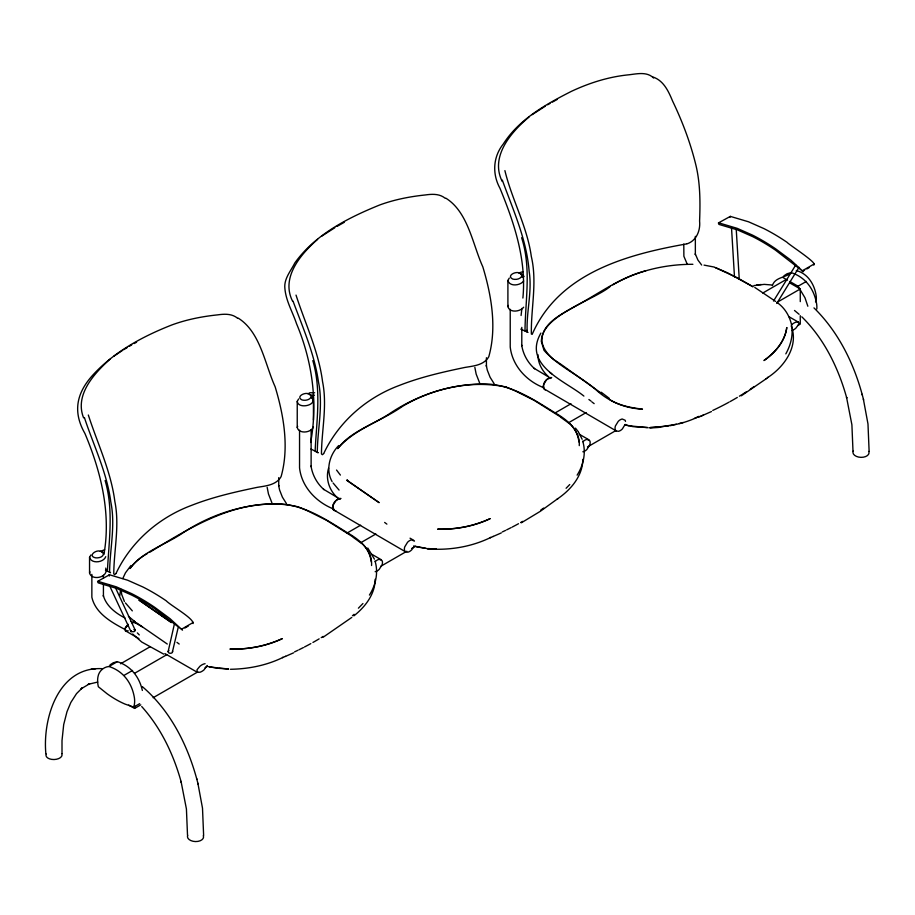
<?xml version="1.0" encoding="UTF-8"?>
<svg xmlns="http://www.w3.org/2000/svg" width="915" height="915" viewBox="0 0 915 915"><rect width="100%" height="100%" fill="white"/><g stroke="black" fill="none" stroke-linecap="round" stroke-linejoin="round"><path stroke-width="1.37" d="M187.518 835.338L186.42 808.974L181.044 781.399L181.273 782.314C173.678 754.669 160.983 727.951 141.699 706.529M203.633 835.589L202.501 808.174L197.88 783.251M852.997 451.129L851.899 424.766L846.524 397.19L846.764 398.094C838.449 368.059 824.243 338.836 801.803 316.807M869.124 451.37L867.98 423.954L863.36 399.043M375.127 579.298C375.173 594.201 365.096 606.988 353.876 615.864M582.821 459.387C582.683 476.12 570.583 490.085 557.258 499.03L557.875 498.595L540.376 511.279L521.344 522.797M792.093 329.88C792.447 338.298 789.908 346.556 785.825 353.865M522.888 298.05C526.617 259.974 514.253 222.986 499.967 188.261C492.064 173.896 493.025 156.842 503.273 144.032C519.045 119.293 545.775 104.356 571.28 91.409C589.569 82.808 609.093 76.666 629.268 74.755C637.366 73.772 647.099 71.496 653.619 78.015M521.081 315.492L521.893 308.389M310.654 442.483C318.031 402.44 312.244 361.082 296.517 323.67C292.651 312.015 286.018 301.126 284.908 288.694C283.661 278.983 290.741 271.149 294.79 263.005C315.137 234.48 347.963 217.827 379.714 204.971C394.376 199.607 409.783 196.576 425.281 194.964C432.12 193.98 439.589 193.603 445.239 198.303M103.91 554.501C111.241 513.224 100.924 471.477 84.923 433.47C72.8 412.265 76.185 393.587 92.484 375.447C113.86 351.909 142.694 336.354 172.02 324.882C186.683 319.518 202.089 316.487 217.587 314.874C224.427 313.891 231.895 313.513 237.545 318.214M120.654 589.386L119.751 595.722M328.576 468.217C325.271 478.877 329.411 490.726 337.681 497.966M178.139 627.701L172.272 652.555A2.939 2.139 8.1 0 1 170.773 653.276L169.058 653.116L168.097 651.766L174.41 623.916M133.693 707.123L134.265 705.088A24.19 13.965 60 0 0 134.436 697.939C132.103 683.436 123.605 671.198 108.977 666.497C103.487 666.955 98.809 671.324 97.974 676.768A24.568 14.183 60 0 0 97.848 684.02L98.317 686.707L107.032 693.707A99.346 57.359 60 0 0 124.978 704.07L133.693 707.123L139.675 703.681M168.097 651.766L168.509 650.977A2.939 2.139 8.1 0 1 168.92 650.657M207.133 665.491L203.988 669.906A13.439 7.755 -60 0 1 199.962 672.25L197.091 672.17L164.917 653.596M105.74 568.101C109.011 577.457 91.717 581.185 89.544 573.042L89.544 557.338L90.917 554.959M89.544 573.042L89.967 571.818M105.74 556.686C103.647 562.679 91.203 564.097 89.544 557.338M313.433 426.87C311.34 432.864 298.896 434.282 297.238 427.522L297.238 401.353L298.61 398.963M297.238 427.522L297.661 426.299M311.455 397.487C318.763 404.807 298.256 409.909 297.238 401.353M523.677 307.2C520.361 311.809 509.518 313.147 507.905 306.628L507.905 280.459L509.278 278.08M507.905 306.628L508.328 305.416M625.162 424.377L622.349 428.952A8.235 4.758 -60 0 1 618.334 431.32L616.161 430.896L543.693 388.646A5.982 3.454 -60 0 1 543.647 384.529L546.461 379.942A8.235 4.758 -60 0 1 550.475 377.575L551.665 377.586M772.386 285.64C774.868 277.039 785.619 277.931 791.189 272.624C805.829 277.314 814.327 289.552 816.66 304.066A24.19 13.965 60 0 1 816.809 308.984M540.879 333.106C522.271 365.348 565.401 380.995 583.896 396.081M122.793 578.52L125.469 572.813L131.005 565.459M116.091 573.305C131.074 541.634 158.855 517.524 191.544 505.377C212.749 497.028 235.052 491.95 257.321 487.329C265.899 485.876 276.284 485.133 281.088 476.646C289.334 447.458 283.764 415.353 275.129 386.759C264.881 364.227 260.5 332.065 238.175 318.1M323.784 453.394C338.767 421.724 366.538 397.613 399.237 385.467C420.443 377.117 442.746 372.039 465.014 367.418C473.593 365.966 483.978 365.222 488.782 356.736C497.028 327.547 491.458 295.442 482.823 266.848C472.575 244.328 468.194 212.154 445.868 198.189M413.82 546.873L411.681 549.846A8.235 4.758 -60 0 1 407.655 552.202L405.482 551.779L333.014 509.529A5.982 3.454 -60 0 1 332.98 505.412L335.782 500.825A8.235 4.758 -60 0 1 339.808 498.458L340.998 498.469M773.518 301.046L795.718 265.041M776.755 303.425L799.001 267.329M369.431 595.059C375.756 585.131 378.57 572.493 375.024 561.055M577.125 475.148C583.45 465.22 586.263 452.582 582.718 441.144M338.699 445.559C329.572 454.812 325.42 469.75 332.088 481.565M523.677 281.031C520.361 285.64 509.518 286.978 507.905 280.459M358.406 608.189L362.935 603.523M566.099 488.278L569.725 484.55M525.805 331.276L526.811 330.292M128.089 624.876L125.286 628.273L125.321 630.744L138.943 638.601M109.903 359.263C94.153 373.503 74.424 394.925 83.597 417.858M317.596 239.353C300.806 254.073 280.631 277.565 292.548 301.115M529.03 117.006C511.073 132.08 489.822 156.545 502.198 181.433M128.306 624.305L125.652 627.095L125.069 628.788L125.652 629.806C112.145 622.715 95.48 613.542 91.855 597.221L91.855 574.38M115.942 573.591L114.672 574.62L113.757 573.842C113.975 549.881 119.739 525.622 114.855 501.534C110.978 471.305 97.573 443.684 88.332 415.01M323.635 453.68L322.366 454.709L321.451 453.932C321.668 429.97 327.433 405.711 322.549 381.624C318.672 351.394 305.267 323.773 296.025 295.099M741.333 395.795L765.809 379.039M110.052 664.885L113.3 662.757L117.337 661.671C130.971 666.063 139.355 677.009 142.351 690.459M783.903 275.838L787.152 273.711L791.189 272.624M765.603 379.199L767.971 377.335L767.433 377.723C784.178 367.018 799.161 346.259 791.189 325.889M351.795 617.419L323.121 637.24M532.118 114.684L545.329 106.163M113.906 356.152L122.496 350.411M321.6 236.242L334.81 227.732M123.651 349.713L127.116 347.643M129.427 346.259L131.726 344.875M337.109 226.348L344.28 222.311M147.475 553.472C140.681 557.224 134.402 562.096 129.987 568.558C143.049 551.105 165.707 544.745 183.206 532.679C211.331 514.116 244.442 503.57 278.229 503.856C303.883 504.645 325.957 519.411 347.037 532.53C359.195 539.415 372.588 549.972 371.57 565.527M610.396 286.303C592.474 302.225 512.423 323.91 553.541 359.401A301.824 59.91 43.8 0 1 561.387 364.605L601.99 393.736M98.145 581.368L116.297 586.824L131.577 593.606A212.715 121.947 59.7 0 1 154.784 607.366L170.041 618.677L182.508 630.149L154.612 608.658A209.649 120.197 59.7 0 0 131.726 595.093L116.663 588.402L98.637 583.004A1.51 0.869 59.7 0 1 97.962 582.603L97.596 581.391L109.514 574.78L127.665 580.224L142.946 587.007A212.715 121.947 59.7 0 1 166.164 600.766C170.933 605.696 194.014 618.517 193.065 623.55M181.994 628.96L193.362 622.36M184.899 628.01L188.307 626.032M307.989 393.839L309.876 392.752L314.646 392.752M518.668 272.945L523.003 271.698M309.705 394.434C306.022 391.128 295.03 396.664 302.099 399.969C305.084 400.724 308.87 400.21 310.814 397.602C312.312 394.88 306.742 393.53 312.072 395.406L313.376 397.465L313.376 400.255M520.383 273.551C516.689 270.234 505.698 275.781 512.766 279.086C515.763 279.83 519.537 279.327 521.493 276.719C522.98 273.997 517.421 272.636 522.74 274.523L524.043 276.582L521.927 276.719M312.072 395.406L312.164 395.349A37.469 21.628 -60 0 1 314.371 395.211M100.295 551.448L104.63 549.698M102.011 552.054C97.379 547.994 86.559 556.137 95.755 557.864C98.557 558.07 102.457 557.395 103.429 554.341C103.052 551.654 100.032 551.997 104.47 552.557M108.977 666.497L117.337 661.671M120.608 663.787L150.3 646.642M347.037 533.068L360.647 525.21M554.913 413.054L570.994 403.767M762.778 293.04L785.047 280.173M124.188 675.281L132.561 670.455M789.851 281.511L798.04 286.235L806.412 281.408M134.585 673.291L166.759 654.717M361.013 542.561L375.859 533.994M568.89 422.547L586.206 412.551M776.755 302.533L800.27 288.968L800.27 301.618M128.729 705.053L134.585 708.427L140.773 704.859M153.148 697.71L197.686 671.999M205.109 667.71L207.591 666.28M380.812 566.271L406.798 551.265M411.75 548.417L415.456 546.266M587.441 446.978L615.909 430.542M797.788 325.534L800.27 324.104L800.27 315.664M718.961 222.917L737.17 228.338L752.473 235.098A212.715 123.674 60.3 0 1 775.691 248.869L790.903 260.192L803.324 271.698L775.497 250.161A209.649 121.889 60.3 0 0 752.61 236.596L737.524 229.928L719.43 224.552A1.51 0.881 60.3 0 1 718.767 224.164L718.412 222.94L730.33 216.386L748.539 221.796L763.853 228.567A212.715 123.674 60.3 0 1 787.06 242.326C789.027 244.751 818.879 263.806 813.664 265.007M802.821 270.497L814.19 263.966M802.295 271.538L804.571 270.234M806.847 268.93L809.112 267.615M612.775 284.839C636.909 270.794 665.079 264.229 692.884 264.298M149.957 552.134C194.094 524.993 243.916 494.283 298.141 506.853A301.824 247.908 88.6 0 1 307.932 510.982L326.461 520.258L353.442 537.231M547.616 104.767L550.018 103.429M552.431 102.08L557.258 99.403M134.162 343.548L136.587 342.221M687.154 243.802C696.567 240.656 700.581 230.294 699.586 221.03C700.318 202.615 700.295 184.006 696.098 165.958C690.722 143.529 682.567 121.878 672.605 101.096C668.625 91.523 663.775 80.726 653.15 77.077M698.534 417.24L711.481 411.544M501.306 532.907L493.025 536.533M293.612 652.818L285.331 656.444M694.439 418.384L699.209 416.371A94.966 59.635 5.4 0 1 680.005 423.519L669.929 425.75M700.89 416.108L703.441 415.055M493.288 536.419L490.177 537.7L490.772 537.448C471.236 546.998 448.99 550.567 427.374 548.863M285.594 656.33L282.483 657.611L283.078 657.359C266.791 665.388 248.537 669.002 230.443 669.277M645.75 270.794C620.381 277.439 599.051 293.372 576.313 305.724C562.039 314.12 542.412 322.286 541.303 341.364L544.036 350.388C558.447 366.412 578.943 375.322 595.333 389.172C608.109 401.308 624.865 408.422 642.467 409.131C631.293 407.793 619.844 405.734 610.076 399.866M676.414 424.251L658.091 427.362L650.279 427.522M679.136 423.542L683.219 422.49M132.115 622.532L134.288 622.292L142.408 626.901M128.203 630.824L125.321 630.744M205.074 663.695L203.885 663.97A13.439 7.755 -60 0 0 199.859 666.314L197.057 669.711L197.091 672.17M686.639 243.905C626.512 254.507 558.859 273.139 532.175 334.341L531.363 334.044C530.86 308.424 537.38 282.186 531.318 256.486C527.177 226.485 511.931 199.699 504.897 170.613M753.766 285.606L764.208 284.371L771.917 285M101.748 668.659C58.263 666.635 42.479 718.447 45.876 753.823M339.328 499.041C335.267 499.579 331.493 504.725 333.346 508.649M668.568 425.933L650.268 427.591M97.745 682.064L88.137 684.329L89.762 683.677L81.023 688.869L82.327 687.84L76.517 693.639L70.832 702.48L66.989 711.71L63.695 724.6L62.003 740.635L62.003 753.56M756.614 285.045L758.352 284.839M759.53 284.702L761.246 284.496M91.123 669.254L92.873 669.048M94.039 668.911L95.766 668.716M131.634 622.658L133.235 622.726L130.891 621.376M311.249 397.613L313.376 397.465M648.929 427.854L659.223 427.385M335.885 510.776L333.712 510.341M133.887 629.646L135.065 629.909L135.1 630.755A2.928 1.418 -13.2 0 1 133.956 631.682L130.982 631.647L109.331 585.154M428.254 548.554L436.306 549.126L427.625 548.657L413.626 545.969M219.211 668.362L228.613 669.037L209.832 667.001M630.218 425.944L647.683 427.591L632.963 426.63L624.773 424.903M704.058 265.121L714.455 267.1M416.062 546.735L425.567 548.36M208.368 666.646L217.873 668.27M505.835 386.942C470.779 379.874 433.138 388.143 402.589 406.283C381.532 421.129 354.654 428.678 337.681 448.647C350.742 431.194 373.4 424.834 390.899 412.768C419.024 394.205 452.136 383.66 485.922 383.945C511.577 384.735 533.651 399.5 554.73 412.619C566.888 419.505 580.27 430.061 579.264 445.616M626.192 425.006L628.857 425.75M730.33 216.386L729.941 217.404M520.818 329.125L528.012 332.408M109.514 574.78L108.862 575.1L109.343 576.004M815.482 301.824L816.02 301.801A20.919 12.078 60 0 0 816.169 295.625C814.442 284.439 808.002 273.677 796.313 270.543M163.751 654.156L141.711 642.01L132.664 634.004M544.391 389.458L545.374 389.882M414.449 541.142L411.567 539.896A8.235 4.758 -60 0 0 407.552 542.263L404.75 546.85A5.982 3.454 -60 0 0 404.785 550.967L405.482 551.779M582.855 451.758A8.235 4.758 -60 0 0 586.87 449.482L589.752 444.93A5.982 3.454 -60 0 0 589.786 440.756L586.984 439.417A8.235 4.758 -60 0 0 582.958 441.693M375.161 571.669A8.235 4.758 -60 0 0 379.187 569.393L382.058 564.841A5.982 3.454 -60 0 0 382.093 560.666L379.29 559.328A8.235 4.758 -60 0 0 375.264 561.604M105.454 570.228L110.509 572.71L109.594 572.012C109.88 548.794 115.633 525.279 110.795 501.923C106.941 472.392 93.57 445.525 84.397 417.56M791.795 330.544A13.439 7.755 -60 0 0 795.81 328.245L799.047 323.819L798.052 321.988L795.913 322.183A13.439 7.755 -60 0 0 791.898 324.482M782.828 277.451L787.506 280.15M789.737 282.884L800.27 288.968M788.822 316.624L798.726 322.343M543.51 387.605C526.377 380.949 512.274 365.611 510.227 347.002L510.227 309.327M579.218 434.202L589.123 439.909M410.034 538.18L413.752 540.33M340.231 499.235L323.453 489.216L323.979 489.628C317.07 483.589 312.381 475.034 311.02 465.964L311.123 466.719L311.123 429.798M334.044 509.186C316.499 502.438 301.618 487.043 299.548 467.885L299.548 430.21M371.524 554.113L381.429 559.82M125.046 618.002C115.736 613.279 106.254 606.05 103.326 595.539L103.429 596.34L103.429 583.713M754.761 287.413L775.588 301.401M561.135 417.32L534.154 400.347L515.625 391.06A301.824 247.908 88.6 0 0 505.835 386.942M128.409 616.298L134.997 621.765M133.43 620.702L135.26 621.937M136.575 622.84L167.285 644.034M549.629 372.325L551.676 373.778M588.894 399.512L591.044 401.079M384.643 522.442L386.885 524.123M176.95 642.353L179.191 644.034M777.533 302.831C785.711 308.664 790.869 318.168 792.093 328.073M591.902 401.937L594.155 403.641M310.963 449.013L318.203 452.799L317.288 452.101C317.574 428.883 323.327 405.368 318.489 382.012C314.44 353.819 302.831 327.627 293.029 301.149M522.133 276.605L523.3 277.519M794.506 310.471L799.081 314.291M316.052 451.61L315.137 450.832C316.567 420.911 321.508 390.225 312.816 360.613M142.317 686.616C171.391 711.538 188.947 747.544 198.12 784.201M339.076 490.085L333.106 483.006M132.332 610.877L125.412 602.916M813.973 307.897C839.295 332.717 855.148 365.874 863.6 399.981M139.286 634.918L137.33 632.894M548.154 376.397C542.046 370.838 537.86 362.946 537.928 354.574M569.416 423.336C574.792 428.106 578.108 434.888 578.966 441.991M361.722 543.247C367.098 548.016 370.415 554.799 371.273 561.901M616.161 430.896L615.463 430.084A5.982 3.454 -60 0 1 615.418 425.955L618.231 421.38A8.235 4.758 -60 0 1 622.246 419.013L625.117 420.248A5.982 3.454 -60 0 1 625.483 421.403M701.656 265.018L697.916 260.043L695.263 253.798L695.354 254.587L695.354 236.344M575.466 428.117L578.2 431.617M367.773 548.028L374.441 559.168M336.537 470.036L340.391 475.079M494.226 383.831L490.085 377.243L487.283 370.095L486.322 365.508L486.425 366.263L486.425 357.742M286.532 503.742L282.392 497.154L279.59 490.005L278.629 485.419L278.732 486.162L278.732 477.641M798.04 286.235L804.971 297.775L807.842 306.239M134.985 622.612L135.351 623.218M687.188 264.115L683.882 256.269L683.791 244.053M544.025 387.766C542.08 383.728 546.427 377.609 550.899 378.341L534.12 368.333L534.646 368.745C527.749 362.706 523.048 354.151 521.699 345.081L521.79 345.836L521.79 327.376M578.623 432.338L582.134 439.257M172.478 650.988L172.683 651.777M479.597 382.859L476.166 374.098L474.851 367.418M271.904 502.77L268.472 494.009L267.157 487.329M115.416 587.636L135.214 630.149M124.394 601.475L121.649 594.304L121.18 589.432M502.312 180.095C513.063 209.924 526.628 239.318 529.144 271.355C532.404 291.668 526.136 312.118 527.2 332.191M524.993 330.978C525.313 300.109 531.478 268.198 521.619 237.706M862.136 394.251L862.365 395.166M196.656 778.471L196.885 779.374M105.122 480.524C113.815 510.135 108.874 540.822 107.444 570.743M736.209 228.876L739.251 279.086M731.52 227.846L734.482 276.856M130.982 631.647L131.108 631.041A2.928 1.418 -13.2 0 1 131.383 630.71M313.433 400.701L313.433 419.974M134.585 705.614L134.585 708.427M103.429 575.283L103.429 578.097M354.105 614.32A94.966 60.241 4.9 0 1 352.447 615.715M323.212 636.394A369.168 270.68 19.7 0 1 321.188 637.641M319.141 638.864A369.168 270.68 19.7 0 1 312.93 642.456M310.825 643.622A369.168 270.68 19.7 0 1 304.421 647.019M303.345 647.58A369.168 270.68 19.7 0 1 298.988 649.753M297.901 650.29A369.168 270.68 19.7 0 1 294.584 651.869M353.339 537.46A412.94 338.676 88.2 0 1 361.597 543.487M868.77 451.438A8.063 4.827 1.9 0 1 860.992 457.351A8.063 4.827 1.9 0 1 853.203 451.118M203.29 835.647A8.063 4.827 1.9 0 1 195.501 841.56A8.063 4.827 1.9 0 1 187.712 835.326M61.797 753.72A8.063 4.484 -1.8 0 1 54.019 759.53A8.063 4.484 -1.8 0 1 46.23 754.063M543.659 508.065A369.168 270.68 19.7 0 1 540.776 510.055M522.705 521.367A369.168 270.68 19.7 0 1 520.624 522.545M518.519 523.712A369.168 270.68 19.7 0 1 512.114 527.12M511.039 527.669A369.168 270.68 19.7 0 1 506.681 529.842M505.595 530.38A369.168 270.68 19.7 0 1 502.278 531.958M561.032 417.549A412.94 338.676 88.2 0 1 569.29 423.576M754.132 386.542A369.168 270.68 19.7 0 1 750.289 389.207M746.365 391.803A369.168 270.68 19.7 0 1 742.385 394.342M741.379 394.971A369.168 270.68 19.7 0 1 739.354 396.206M737.307 397.442A369.168 270.68 19.7 0 1 730.044 401.616M728.992 402.188A369.168 270.68 19.7 0 1 712.751 410.435M601.201 392.238A412.94 83.368 44 0 1 609.333 398.391M786.774 327.581C784.876 341.467 775.257 352.881 763.956 360.544C774.913 352.458 784.944 341.627 786.774 327.581M715.221 267.535L727.562 272.819L753.056 286.784L737.238 277.748L715.221 267.535M490.017 518.702C473.776 526.525 455.544 529.545 437.61 529.167C455.636 529.751 473.581 526.114 490.017 518.702M282.323 638.613C266.082 646.436 247.851 649.456 229.917 649.078C247.942 649.661 265.888 646.024 282.323 638.613M347.54 480.272L346.796 480.341L379.153 502.655L346.865 480.203L347.54 480.272M139.846 600.183L139.103 600.251L171.46 622.566L139.172 600.114L139.846 600.183"/></g></svg>
